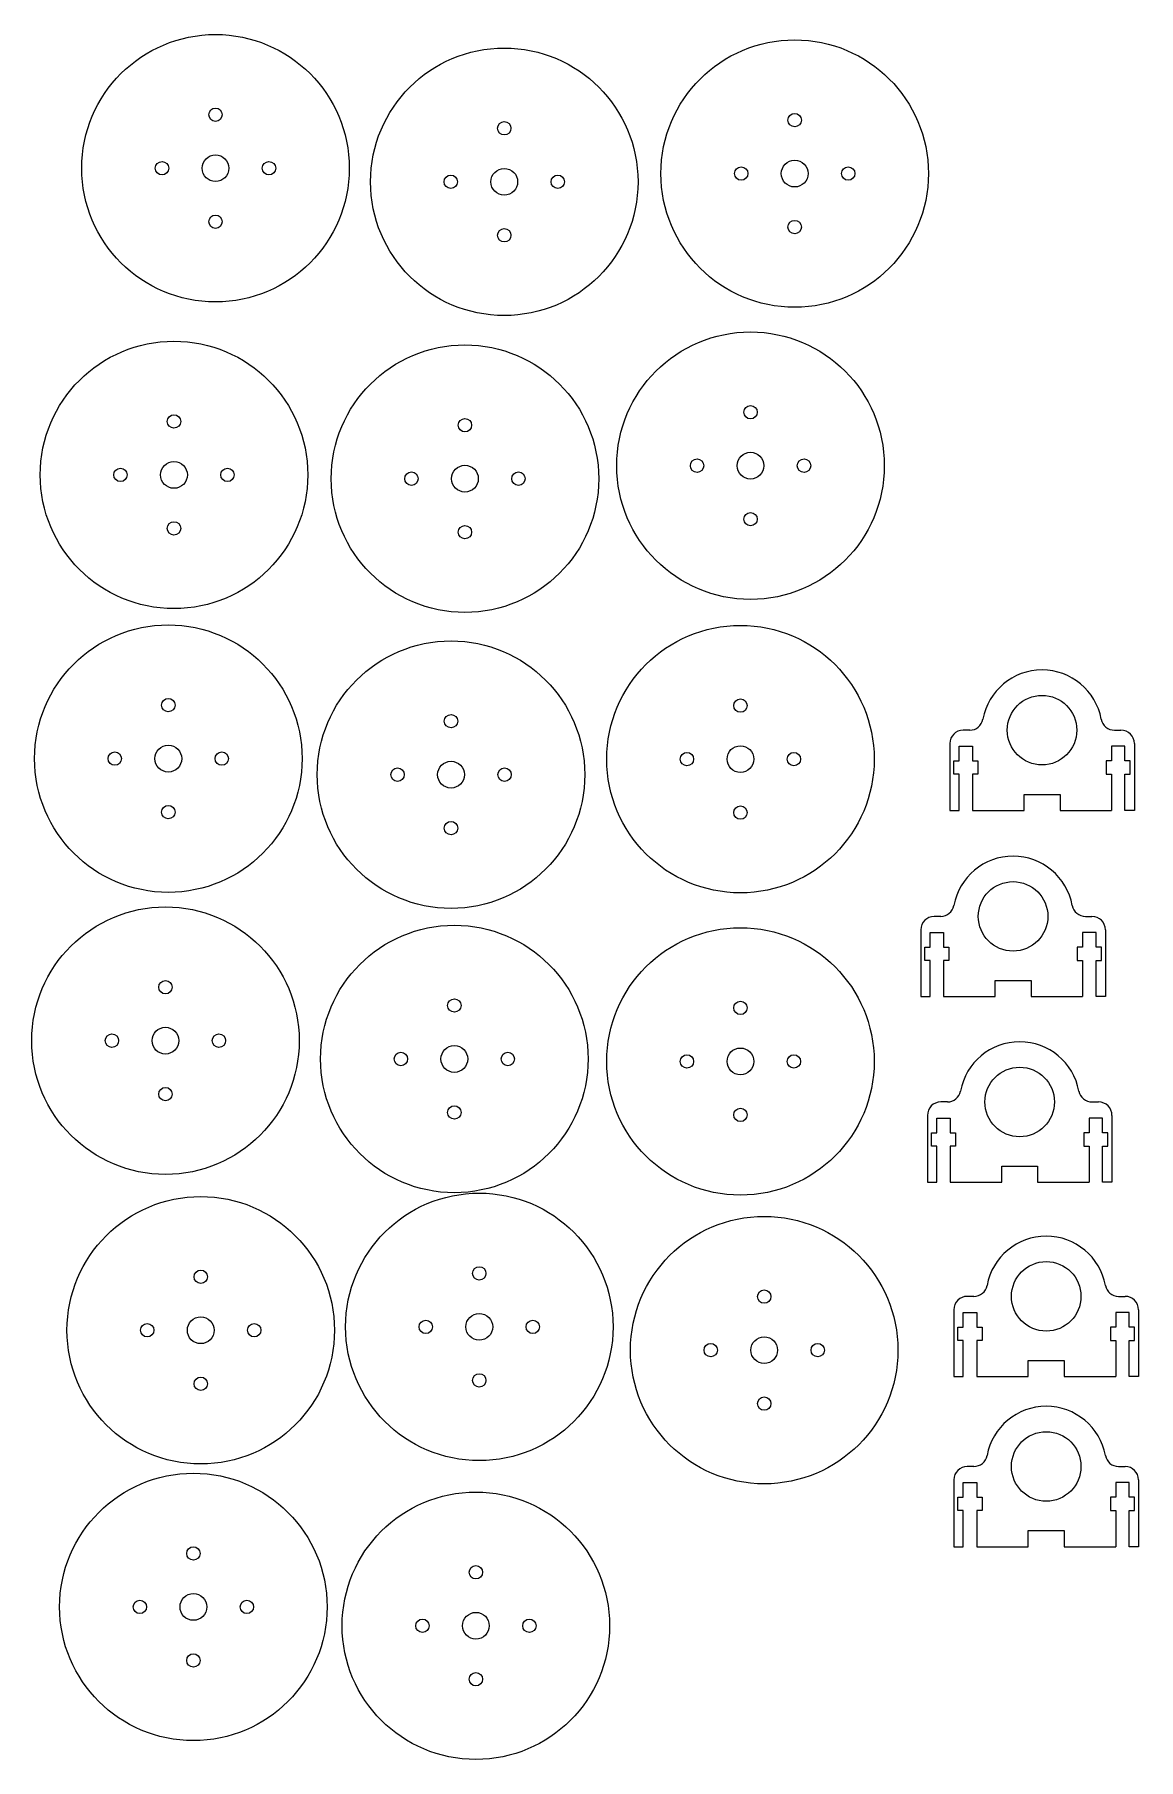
# Model space of a CAD drawing. Header units: millimetres. Extents: x 56 to 812, y 39 to 712.
# Drawn here: x 399 to 812, y 39 to 684 of the extents above; entities that cross this region are included whole.
import ezdxf

# ---------------------------------------------------------------- set-up
doc = ezdxf.new("R2010")
doc.units = ezdxf.units.MM

msp = doc.modelspace()

# ---------------------------------------------------------------- linework, layer by layer
at = {"color": 7, "linetype": 'Continuous', "lineweight": 15}
for p, q in [((748.8, 424.19), (746.34, 424.19)), ((802.88, 424.19), (805.34, 424.19)), ((741.34, 419.19), (741.34, 394.19)), ((744.84, 418.19), (749.84, 418.19)), ((744.84, 412.69), (744.84, 418.19)), ((749.84, 418.19), (749.84, 412.69)), ((806.84, 418.19), (801.84, 418.19)), ((801.84, 418.19), (801.84, 412.69)), ((806.84, 412.69), (806.84, 418.19)), ((810.34, 419.19), (810.34, 394.19)), ((742.84, 412.69), (744.84, 412.69)), ((742.84, 407.69), (742.84, 412.69)), ((744.84, 407.69), (742.84, 407.69)), ((744.84, 394.19), (744.84, 407.69)), ((749.84, 412.69), (751.84, 412.69)), ((749.84, 407.69), (749.84, 394.19)), ((751.84, 407.69), (749.84, 407.69)), ((751.84, 412.69), (751.84, 407.69)), ((801.84, 412.69), (799.84, 412.69)), ((799.84, 412.69), (799.84, 407.69)), ((799.84, 407.69), (801.84, 407.69)), ((801.84, 407.69), (801.84, 394.19)), ((808.84, 412.69), (806.84, 412.69)), ((806.84, 394.19), (806.84, 407.69)), ((806.84, 407.69), (808.84, 407.69)), ((808.84, 407.69), (808.84, 412.69)), ((769.13, 400.19), (782.55, 400.19)), ((769.13, 394.19), (769.13, 400.19)), ((782.55, 400.19), (782.55, 394.19)), ((741.34, 394.19), (744.84, 394.19)), ((749.84, 394.19), (769.13, 394.19)), ((782.55, 394.19), (801.84, 394.19)), ((810.34, 394.19), (806.84, 394.19)), ((730.51, 349.55), (730.51, 324.55)), ((734.01, 348.55), (739.01, 348.55)), ((734.01, 343.05), (734.01, 348.55)), ((737.96, 354.55), (735.51, 354.55)), ((739.01, 348.55), (739.01, 343.05)), ((796.01, 348.55), (791.01, 348.55)), ((791.01, 348.55), (791.01, 343.05)), ((792.05, 354.55), (794.51, 354.55)), ((796.01, 343.05), (796.01, 348.55)), ((799.51, 349.55), (799.51, 324.55)), ((732.01, 343.05), (734.01, 343.05)), ((732.01, 338.05), (732.01, 343.05)), ((739.01, 343.05), (741.01, 343.05)), ((741.01, 343.05), (741.01, 338.05)), ((791.01, 343.05), (789.01, 343.05)), ((789.01, 343.05), (789.01, 338.05)), ((798.01, 343.05), (796.01, 343.05)), ((798.01, 338.05), (798.01, 343.05)), ((734.01, 338.05), (732.01, 338.05)), ((734.01, 324.55), (734.01, 338.05)), ((739.01, 338.05), (739.01, 324.55)), ((741.01, 338.05), (739.01, 338.05)), ((789.01, 338.05), (791.01, 338.05)), ((791.01, 338.05), (791.01, 324.55)), ((796.01, 324.55), (796.01, 338.05)), ((796.01, 338.05), (798.01, 338.05)), ((758.3, 330.55), (771.71, 330.55)), ((758.3, 324.55), (758.3, 330.55)), ((771.71, 330.55), (771.71, 324.55)), ((730.51, 324.55), (734.01, 324.55)), ((739.01, 324.55), (758.3, 324.55)), ((771.71, 324.55), (791.01, 324.55)), ((799.51, 324.55), (796.01, 324.55)), ((740.44, 285.16), (737.98, 285.16)), ((794.53, 285.16), (796.98, 285.16)), ((732.98, 280.16), (732.98, 255.16)), ((736.48, 279.16), (741.48, 279.16)), ((736.48, 273.66), (736.48, 279.16)), ((741.48, 279.16), (741.48, 273.66)), ((798.48, 279.16), (793.48, 279.16)), ((793.48, 279.16), (793.48, 273.66)), ((798.48, 273.66), (798.48, 279.16)), ((801.98, 280.16), (801.98, 255.16)), ((734.48, 273.66), (736.48, 273.66)), ((734.48, 268.66), (734.48, 273.66)), ((741.48, 273.66), (743.48, 273.66)), ((743.48, 273.66), (743.48, 268.66)), ((793.48, 273.66), (791.48, 273.66)), ((791.48, 273.66), (791.48, 268.66)), ((800.48, 273.66), (798.48, 273.66)), ((800.48, 268.66), (800.48, 273.66)), ((736.48, 268.66), (734.48, 268.66)), ((736.48, 255.16), (736.48, 268.66)), ((741.48, 268.66), (741.48, 255.16)), ((743.48, 268.66), (741.48, 268.66)), ((791.48, 268.66), (793.48, 268.66)), ((793.48, 268.66), (793.48, 255.16)), ((798.48, 255.16), (798.48, 268.66)), ((798.48, 268.66), (800.48, 268.66)), ((760.78, 261.16), (774.19, 261.16)), ((760.78, 255.16), (760.78, 261.16)), ((774.19, 261.16), (774.19, 255.16)), ((732.98, 255.16), (736.48, 255.16)), ((741.48, 255.16), (760.78, 255.16)), ((774.19, 255.16), (793.48, 255.16)), ((801.98, 255.16), (798.48, 255.16)), ((742.9, 207.48), (742.9, 182.48)), ((746.4, 206.48), (751.4, 206.48)), ((746.4, 200.98), (746.4, 206.48)), ((750.35, 212.48), (747.9, 212.48)), ((751.4, 206.48), (751.4, 200.98)), ((808.4, 206.48), (803.4, 206.48)), ((803.4, 206.48), (803.4, 200.98)), ((804.44, 212.48), (806.9, 212.48)), ((808.4, 200.98), (808.4, 206.48)), ((811.9, 207.48), (811.9, 182.48)), ((744.4, 200.98), (746.4, 200.98)), ((744.4, 195.98), (744.4, 200.98)), ((751.4, 200.98), (753.4, 200.98)), ((753.4, 200.98), (753.4, 195.98)), ((803.4, 200.98), (801.4, 200.98)), ((801.4, 200.98), (801.4, 195.98)), ((810.4, 200.98), (808.4, 200.98)), ((810.4, 195.98), (810.4, 200.98)), ((746.4, 195.98), (744.4, 195.98)), ((746.4, 182.48), (746.4, 195.98)), ((751.4, 195.98), (751.4, 182.48)), ((753.4, 195.98), (751.4, 195.98)), ((801.4, 195.98), (803.4, 195.98)), ((803.4, 195.98), (803.4, 182.48)), ((808.4, 182.48), (808.4, 195.98)), ((808.4, 195.98), (810.4, 195.98)), ((770.69, 188.48), (784.1, 188.48)), ((770.69, 182.48), (770.69, 188.48)), ((784.1, 188.48), (784.1, 182.48)), ((742.9, 182.48), (746.4, 182.48)), ((751.4, 182.48), (770.69, 182.48)), ((784.1, 182.48), (803.4, 182.48)), ((811.9, 182.48), (808.4, 182.48)), ((750.35, 148.88), (747.9, 148.88)), ((804.44, 148.88), (806.9, 148.88)), ((742.9, 143.88), (742.9, 118.88)), ((746.4, 142.88), (751.4, 142.88)), ((746.4, 137.38), (746.4, 142.88)), ((751.4, 142.88), (751.4, 137.38)), ((808.4, 142.88), (803.4, 142.88)), ((803.4, 142.88), (803.4, 137.38)), ((808.4, 137.38), (808.4, 142.88)), ((811.9, 143.88), (811.9, 118.88)), ((744.4, 137.38), (746.4, 137.38)), ((744.4, 132.38), (744.4, 137.38)), ((751.4, 137.38), (753.4, 137.38)), ((753.4, 137.38), (753.4, 132.38)), ((803.4, 137.38), (801.4, 137.38)), ((801.4, 137.38), (801.4, 132.38)), ((810.4, 137.38), (808.4, 137.38)), ((810.4, 132.38), (810.4, 137.38)), ((746.4, 132.38), (744.4, 132.38)), ((746.4, 118.88), (746.4, 132.38)), ((751.4, 132.38), (751.4, 118.88)), ((753.4, 132.38), (751.4, 132.38)), ((801.4, 132.38), (803.4, 132.38)), ((803.4, 132.38), (803.4, 118.88)), ((808.4, 118.88), (808.4, 132.38)), ((808.4, 132.38), (810.4, 132.38)), ((770.69, 124.88), (784.1, 124.88)), ((770.69, 118.88), (770.69, 124.88)), ((784.1, 124.88), (784.1, 118.88)), ((742.9, 118.88), (746.4, 118.88)), ((751.4, 118.88), (770.69, 118.88)), ((784.1, 118.88), (803.4, 118.88)), ((811.9, 118.88), (808.4, 118.88))]:
    msp.add_line(p, q, dxfattribs=at)
for centre, radius in [((466.83, 634.3), 50), ((574.79, 629.22), 50), ((683.36, 632.3), 50), ((466.83, 654.3), 2.5), ((574.79, 649.22), 2.5), ((683.36, 652.3), 2.5), ((466.83, 634.3), 5), ((446.83, 634.3), 2.5), ((486.83, 634.3), 2.5), ((574.79, 629.22), 5), ((663.36, 632.3), 2.5), ((683.36, 632.3), 5), ((703.36, 632.3), 2.5), ((554.79, 629.22), 2.5), ((594.79, 629.22), 2.5), ((466.83, 614.3), 2.5), ((683.36, 612.3), 2.5), ((574.79, 609.22), 2.5), ((451.31, 519.63), 50), ((560.09, 518.22), 50), ((666.85, 523.08), 50), ((451.31, 539.63), 2.5), ((666.85, 543.08), 2.5), ((560.09, 538.22), 2.5), ((451.31, 519.63), 5), ((560.09, 518.22), 5), ((646.85, 523.08), 2.5), ((666.85, 523.08), 5), ((686.85, 523.08), 2.5), ((431.31, 519.63), 2.5), ((471.31, 519.63), 2.5), ((540.09, 518.22), 2.5), ((580.09, 518.22), 2.5), ((666.85, 503.08), 2.5), ((451.31, 499.63), 2.5), ((560.09, 498.22), 2.5), ((449.19, 413.54), 50), ((663.08, 413.36), 50), ((554.88, 407.55), 50), ((449.19, 433.54), 2.5), ((663.08, 433.36), 2.5), ((775.84, 424.19), 13), ((554.88, 427.55), 2.5), ((429.19, 413.54), 2.5), ((449.19, 413.54), 5), ((469.19, 413.54), 2.5), ((643.08, 413.36), 2.5), ((663.08, 413.36), 5), ((683.08, 413.36), 2.5), ((534.88, 407.55), 2.5), ((554.88, 407.55), 5), ((574.88, 407.55), 2.5), ((449.19, 393.54), 2.5), ((663.08, 393.36), 2.5), ((554.88, 387.55), 2.5), ((765.01, 354.55), 13), ((448.12, 308.09), 50), ((556.12, 301.24), 50), ((663.08, 300.33), 50), ((448.12, 328.09), 2.5), ((556.12, 321.24), 2.5), ((663.08, 320.33), 2.5), ((428.12, 308.09), 2.5), ((448.12, 308.09), 5), ((468.12, 308.09), 2.5), ((536.12, 301.24), 2.5), ((556.12, 301.24), 5), ((576.12, 301.24), 2.5), ((663.08, 300.33), 5), ((643.08, 300.33), 2.5), ((683.08, 300.33), 2.5), ((767.48, 285.16), 13), ((448.12, 288.09), 2.5), ((556.12, 281.24), 2.5), ((663.08, 280.33), 2.5), ((461.31, 199.81), 50), ((565.45, 201.08), 50), ((671.97, 192.38), 50), ((461.31, 219.81), 2.5), ((565.45, 221.08), 2.5), ((777.4, 212.48), 13), ((671.97, 212.38), 2.5), ((441.31, 199.81), 2.5), ((461.31, 199.81), 5), ((481.31, 199.81), 2.5), ((545.45, 201.08), 2.5), ((565.45, 201.08), 5), ((585.45, 201.08), 2.5), ((651.97, 192.38), 2.5), ((671.97, 192.38), 5), ((691.97, 192.38), 2.5), ((461.31, 179.81), 2.5), ((565.45, 181.08), 2.5), ((671.97, 172.38), 2.5), ((777.4, 148.88), 13), ((458.56, 96.36), 50), ((564.18, 89.32), 50), ((458.56, 116.36), 2.5), ((564.18, 109.32), 2.5), ((438.56, 96.36), 2.5), ((458.56, 96.36), 5), ((478.56, 96.36), 2.5), ((544.18, 89.32), 2.5), ((564.18, 89.32), 5), ((584.18, 89.32), 2.5), ((458.56, 76.36), 2.5), ((564.18, 69.32), 2.5)]:
    msp.add_circle(centre, radius, dxfattribs=at)
for centre, radius, start, end in [((775.84, 424.19), 22.5, 10.47568, 169.52432), ((748.8, 429.19), 5, 270, 349.52432), ((802.88, 429.19), 5, 190.47568, 270), ((746.34, 419.19), 5, 90, 180), ((805.34, 419.19), 5, 0, 90), ((765.01, 354.55), 22.5, 10.47568, 169.52432), ((737.96, 359.55), 5, 270, 349.52432), ((792.05, 359.55), 5, 190.47568, 270), ((735.51, 349.55), 5, 90, 180), ((794.51, 349.55), 5, 0, 90), ((767.48, 285.16), 22.5, 10.47568, 169.52432), ((737.98, 280.16), 5, 90, 180), ((740.44, 290.16), 5, 270, 349.52432), ((794.53, 290.16), 5, 190.47568, 270), ((796.98, 280.16), 5, 0, 90), ((777.4, 212.48), 22.5, 10.47568, 169.52432), ((750.35, 217.48), 5, 270, 349.52432), ((804.44, 217.48), 5, 190.47568, 270), ((747.9, 207.48), 5, 90, 180), ((806.9, 207.48), 5, 0, 90), ((777.4, 148.88), 22.5, 10.47568, 169.52432), ((747.9, 143.88), 5, 90, 180), ((750.35, 153.88), 5, 270, 349.52432), ((804.44, 153.88), 5, 190.47568, 270), ((806.9, 143.88), 5, 0, 90)]:
    msp.add_arc(centre, radius, start, end, dxfattribs=at)

doc.saveas('drawing.dxf')
